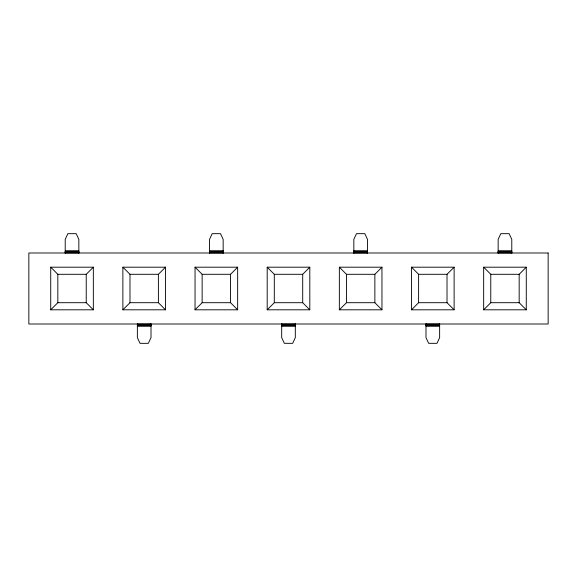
<?xml version="1.0" encoding="UTF-8"?>
<svg xmlns="http://www.w3.org/2000/svg" width="577" height="577" viewBox="0 0 577 577"><rect width="100%" height="100%" fill="white"/><g stroke="black" fill="none" stroke-linecap="round" stroke-linejoin="round"><path stroke-width="0.87" d="M50.726 309.806L57.83 302.701L57.83 274.299L50.726 267.194L93.337 267.194L93.337 309.806L50.726 309.806L50.726 267.194M57.83 274.299L86.233 274.299L93.337 267.194M122.879 309.806L129.984 302.701L158.394 302.701L165.491 309.806L122.879 309.806L122.879 267.194L165.491 267.194L165.491 309.806M122.879 267.194L129.984 274.299L158.394 274.299L165.491 267.194M195.04 309.806L202.138 302.701L230.548 302.701L237.652 309.806L195.04 309.806L195.04 267.194L237.652 267.194L237.652 309.806M230.548 302.701L230.548 274.299L237.652 267.194M267.194 309.806L274.299 302.701L274.299 274.299L267.194 267.194L309.806 267.194L309.806 309.806L267.194 309.806L267.194 267.194M274.299 274.299L302.701 274.299L309.806 267.194M339.348 309.806L346.452 302.701L346.452 274.299L339.348 267.194L381.96 267.194L381.96 309.806L339.348 309.806L339.348 267.194M346.452 274.299L374.862 274.299L381.96 267.194M411.509 309.806L418.606 302.701L447.016 302.701L454.121 309.806L454.121 267.194L411.509 267.194L411.509 309.806L454.121 309.806M411.509 267.194L418.606 274.299L447.016 274.299L454.121 267.194M483.663 309.806L490.767 302.701L490.767 274.299L483.663 267.194L483.663 309.806L526.274 309.806L526.274 267.194L483.663 267.194M490.767 274.299L519.17 274.299L526.274 267.194M65.215 250.858L78.847 250.858M209.523 250.858L223.162 250.858M353.838 250.858L367.477 250.858M498.153 250.858L511.785 250.858M65.215 251.305L78.847 251.305M209.523 251.305L223.162 251.305M353.838 251.305L367.477 251.305M498.153 251.305L511.785 251.305M65.215 251.738L78.847 251.738M209.523 251.738L223.162 251.738M353.838 251.738L367.477 251.738M498.153 251.738L511.785 251.738M65.215 252.149L78.847 252.149M209.523 252.149L223.162 252.149M353.838 252.149L367.477 252.149M498.153 252.149L511.785 252.149M65.215 252.531L78.847 252.531M209.523 252.531L223.162 252.531M353.838 252.531L367.477 252.531M498.153 252.531L511.785 252.531M65.215 252.87L78.847 252.87M209.523 252.87L223.162 252.87M353.838 252.87L367.477 252.87M498.153 252.87L511.785 252.87M195.04 267.194L202.138 274.299L230.548 274.299M57.83 302.701L86.233 302.701L93.337 309.806M274.299 302.701L302.701 302.701L309.806 309.806M346.452 302.701L374.862 302.701L381.96 309.806M490.767 302.701L519.17 302.701L526.274 309.806M137.369 324.13L151.008 324.13M281.684 324.13L295.316 324.13M425.992 324.13L439.631 324.13M137.369 324.469L151.008 324.469M281.684 324.469L295.316 324.469M425.992 324.469L439.631 324.469M137.369 324.851L151.008 324.851M281.684 324.851L295.316 324.851M425.992 324.851L439.631 324.851M137.369 325.262L151.008 325.262M281.684 325.262L295.316 325.262M425.992 325.262L439.631 325.262M137.369 325.695L151.008 325.695M281.684 325.695L295.316 325.695M425.992 325.695L439.631 325.695M137.369 326.142L151.008 326.142M281.684 326.142L295.316 326.142M425.992 326.142L439.631 326.142M519.17 274.299L519.17 302.701M511.785 253.303L511.785 239.354L509.138 233.671L500.8 233.671L498.153 239.354L498.153 253.303M447.016 274.299L447.016 302.701M439.631 323.697L439.631 337.646L436.984 343.329L428.646 343.329L425.992 337.646L425.992 323.697M418.606 274.299L418.606 302.701M374.862 274.299L374.862 302.701M367.477 253.303L367.477 239.354L364.823 233.671L356.485 233.671L353.838 239.354L353.838 253.303M302.701 274.299L302.701 302.701M295.316 323.697L295.316 337.646L292.669 343.329L284.331 343.329L281.684 337.646L281.684 323.697M223.162 253.303L223.162 239.354L220.515 233.671L212.177 233.671L209.523 239.354L209.523 253.303M202.138 274.299L202.138 302.701M158.394 274.299L158.394 302.701M151.008 323.697L151.008 337.646L148.354 343.329L140.016 343.329L137.369 337.646L137.369 323.697M129.984 274.299L129.984 302.701M86.233 274.299L86.233 302.701M78.847 253.303L78.847 239.354L76.2 233.671L67.862 233.671L65.215 239.354L65.215 253.303M548.15 252.993L28.85 252.993L28.85 324.007L548.15 324.007L548.15 252.993"/></g></svg>
